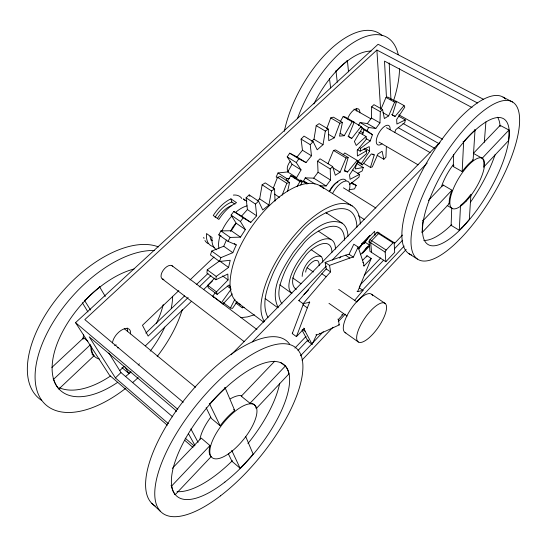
<?xml version="1.0" encoding="UTF-8"?>
<svg xmlns="http://www.w3.org/2000/svg" width="547" height="547" viewBox="0 0 547 547"><rect width="100%" height="100%" fill="white"/><g stroke="black" fill="none" stroke-linecap="round" stroke-linejoin="round"><path stroke-width="0.82" d="M358.408 125.701L360.097 122.542L367.345 123.581L371.434 118.029L371.68 106.836L373.922 104.668L382.551 109.509L384.377 118.542L388.65 115.889L394.592 102.159L396.438 101.838L392.343 115.164L395.098 116.415L404.035 105.557L395.577 100.901M326.696 213.378L326.73 212.188M360.097 122.542L368.678 127.492L375.844 128.47L379.953 122.884L380.315 111.697L382.551 109.509M459.289 230.28L460.512 205.385A29.278 9.914 -59 0 0 470.933 194.247L469.326 219.388A73.346 24.895 -59 0 1 459.289 230.28L451.118 225.33L451.747 207.86M474.44 129.735L475.028 130.049L473.107 160.1A29.278 9.914 -59 0 0 462.174 171.601L453.244 166.507L453.675 154.569M386.346 146.999L385.936 157.167L383.837 159.273L377.088 155.286M305.732 272.132C305.417 266.307 319.209 253.104 319.202 265.459M462.174 171.601L463.637 141.817A73.346 24.895 -59 0 1 475.028 130.049M322.771 262.204L322.621 259.107L321.52 256.782L311.14 249.658M484.314 142.288L485.9 121.851M215.88 279.756L216.209 276.44L228.557 267.442L219.586 260.946L207.224 269.821L206.923 273.144L215.88 279.756L227.832 274.047L228.058 279.927L216.509 291.879L217.132 294.375L229.193 284.953L230.54 287.674M363.851 148.989L366.695 150.671L366.346 153.775L357.389 161.68M311.66 141.263L313.985 139.253L316.2 125.632L319.127 123.649L328.262 129.058L328.781 140.668L334.333 137.796L339.831 123.225L342.436 122.432L339.53 136.135L344.234 135.697L352.138 121.749L354.169 122.193L348.336 136.476L351.748 138.425L361.095 126.453L352.247 121.331M357.335 149.502L360.145 151.17L360.61 148.34L370.196 140.982L372.48 134.719L366.975 130.665L360.548 126.945M352.343 170.001L359.482 174.343L359.01 177.132L349.854 184.373M294.211 177.884L296.611 177.604L301.041 169.905L292.071 164.271L287.202 156.886L289.725 153.181L297.048 156.968L302.464 150.247L301.103 139.102L303.995 136.087L313.144 141.625L317.192 149.782L323.01 144.695L325.342 131.068L328.262 129.058M257.206 200.858L259.675 198.903L262.129 184.804L265.22 182.883L274.58 188.982L275.025 201.125M226.451 240.037L223.73 246.232L211.723 251.073L210.465 254.895L219.566 261.493L220.858 257.658L232.81 252.693L236.256 244.926L228.017 241.364L218.779 234.841L220.899 230.902L230.157 237.412L240.482 237.145L245.377 229.576L236.174 223.217L231.094 215.094L233.856 211.477L241.589 216.086L247.415 209.556L246.095 197.809L249.186 194.896L258.567 201.146L262.751 209.98L268.926 205.05L271.497 190.93L274.58 188.982M398.401 116.039L405.306 119.902L404.753 122.672L395.823 129.591L394.681 132.627M356.569 163.081L355.304 168.92L363.283 167.478L362.176 170.924L357.294 173.59M287.531 191.621L289.575 182.466L280.283 176.51L277.5 177.283L273.22 188.325M228.557 267.442L230.225 260.263L219.566 261.493M327.968 163.758L333.479 150.439L335.612 149.953L348.165 157.515L344.295 171.081L347.543 172.018L357.129 160.374L344.747 152.941L343.154 154.863M363.652 163.348L370.449 167.423L374.237 154.897L372.863 154.083M235.764 302.97L242.259 307.804L242.779 306.176M362.326 134.494L364.008 129.81L362.141 128.442M326.764 128.62L330.744 117.913L333.369 117.147L342.436 122.432M303.674 328.132L304.2 328.508L296.419 336.644L292.255 333.574L303.059 304.843A46.016 18.256 -55.3 0 1 303.653 303.298M296.419 336.644L307.325 307.886A46.139 18.072 -55.3 0 1 309.711 302.231L309.171 301.855M282.143 195.135L286.806 183.266L289.575 182.466M366.558 256.919L367.03 255.743L371.208 258.478L359.899 286.354A46.139 18.072 -55.3 0 1 357.56 291.613L357.054 291.264M307.701 183.792L303.523 181.139L305.253 177.85L313.704 178.144L318.053 172.25L317.581 161.167L320.022 158.801L332.658 166.561L335.338 175.266L340.09 172.189L346.06 158.028L348.165 157.515M300.788 185.077L302.101 181.973L292.925 176.141L290.71 175.751L287.346 181.515M381.122 108.826L385.997 97.421L387.864 97.113L396.438 101.838M296.611 177.604L287.681 171.929L278.013 172.968L276.16 176.934L277.541 177.823M337.855 319.147L338.361 319.503L339.243 324.925L320.125 333.615A46.139 18.072 -55.3 0 1 316.542 334.942L312.111 344.309L308.077 341.349L308.597 340.255M326.251 268.967A46.016 18.256 -55.3 0 0 321.862 273.76L298.819 300.618L303.134 303.694L326.203 276.734A46.139 18.072 -55.3 0 1 330.593 271.921L326.251 268.967L325.137 262.416L345.513 255.21A46.016 18.256 -55.3 0 1 349.061 254.293L353.813 244.208L358.135 247.032L363.358 262.799A46.139 18.072 -55.3 0 1 364.022 265.992L371.208 258.478M286.081 180.722L287.018 178.732L289.418 178.445M325.137 262.416L329.526 265.384L349.82 258.075A46.139 18.072 -55.3 0 1 353.355 257.138L358.135 247.032M351.406 182.438L356.234 185.412L354.497 188.906L349.048 189.713M223.176 302.566L230.41 307.995L234.93 299.202M366.975 130.665L368.678 127.492M228.017 241.364L230.157 237.412M340.268 121.666L343.154 116.545L345.212 117.017L354.169 122.193M287.681 171.929L292.071 164.271M296.946 186.677L299.913 181.604L302.101 181.973M220.899 230.902L231.313 230.745L236.174 223.217M374.237 154.897L371.379 153.905L362.36 164.893L361.458 163.505L369.642 151.068L369.225 146.617L360.145 151.17M301.041 169.905L296.289 162.568L298.826 158.842L306.04 162.562L311.475 155.792L310.238 144.661L313.144 141.625M237.124 301.677L232.523 308.385L230.41 307.995M358.682 248.981L360.268 246.697A19.118 7.74 -56.8 0 0 360.897 245.74L361.116 245.398A2.434 0.964 -56.8 0 1 361.765 244.543A2.728 1.08 -56.8 0 1 362.531 243.914L362.757 243.818A18.988 7.61 -57.3 0 0 363.447 243.422L365.56 242.027M214.294 297.616L212.81 296.118L215.224 292.741M232.366 293.889L222.944 304.118L221.487 302.641L231.21 289.035M319.475 185.816L326.142 185.959L330.518 180.018L330.217 168.955L332.658 166.561M245.377 229.576L240.427 221.514L243.196 217.863L250.82 222.397L256.659 215.812L255.47 204.086L246.095 197.809M338.361 319.503A46.139 18.072 -55.3 0 0 342.367 314.997L343.666 313.445M354.449 300.597L363.01 290.402L359.222 287.831M174.691 494.139L175.231 494.625L211.265 456.506M256.181 408.664L288.919 373.895A84.812 32.738 -51 0 0 285.322 366.039L280.584 362.429M301.992 360.152L333.007 327.209M338.278 321.615L345.301 314.156M357.006 301.718L406.175 249.507M421.976 232.721L449.272 203.607A29.278 9.914 -59 0 1 451.952 190.192L443.125 185.03L428.417 200.421M385.833 261.719L394.681 252.372L394.155 242.677L378.059 232.427A1.682 0.656 -57.2 0 0 376.917 232.557L370.046 239.661A1.689 0.663 -57 0 0 369.068 241.719L369.977 251.388L385.833 261.719L385.163 252.119A1.703 0.636 -56.9 0 1 386.168 250.047L393.04 242.834A1.696 0.629 -57.2 0 1 394.155 242.677M300.467 355.844L311.599 344.063M312.775 342.819L323.318 331.653M362.572 290.101L404.171 246.061M297.985 350.483L307.975 339.96M360.268 284.837L383.768 260.064M394.346 248.919L402.571 240.242M175.231 494.625A84.812 32.738 -51 0 1 171.546 486.105L209.966 445.566L201.228 438.099L172.298 468.362M274.751 361.177L241.268 396.213L250.047 403.269L285.322 366.039M421.778 231.88L422.325 232.222A73.346 24.895 -59 0 1 423.132 220.605L451.952 190.192M508.949 130.042A73.346 24.895 -59 0 1 508.484 140.723L483.527 167.225A29.278 9.914 -59 0 0 482.194 158.281L508.949 130.042L500.156 125.366L473.374 153.379A29.128 10.147 -59.1 0 1 473.668 153.673M294.922 348.09L306.088 336.357M364.288 275.203L380.753 257.904M394.271 243.695L402.503 235.046M292.255 333.574L292.741 333.068M362.545 260.406L367.03 255.743M360.391 254.697L369.587 245.165M369.546 245.959L362.545 253.213L364.965 249.76A19.172 7.658 -56.8 0 0 365.594 248.803L365.813 248.461A2.441 0.95 -56.8 0 1 366.469 247.6A2.735 1.067 -56.8 0 1 367.228 246.97L367.461 246.868A19.042 7.528 -57.2 0 0 368.145 246.471L369.471 245.603M357.786 248.694L374.674 231.278L375.01 235.244M358.757 248.468L361.136 246.013M362.921 244.174L364.699 242.335M364.275 243.518L365.437 242.314M217.132 294.375L208.332 287.79L207.682 285.288L214.595 278.184M303.995 294.594L308.74 289.732M339.584 258.102L340.774 256.885M252.256 341.848L326.285 266.177M332.261 260.071L427.186 163.047M231.169 354.736L439.966 142.323M119.697 370.661L123.991 366.511M145.475 345.752L191.498 301.274M203.778 289.411L212.366 281.11M168.387 423.665L115.41 377.922L120.955 372.555L108.812 352.952M188.141 297.575L148.134 336.09L142.459 325.294L178.848 290.58M199.224 286.915L210.916 275.654M145.823 333.123L184.592 295.906M196.284 284.686L207.976 273.466M189.953 279.989L214.007 257.035M255.47 204.086L258.567 201.146M58.481 388.541L58.932 388.951L93.913 355.865A31.172 16.478 -48.7 0 1 90.911 345.916M58.932 388.951A78.118 41.394 -48.6 0 1 53.551 379.317L90.494 344.651M51.849 367.454L83.718 337.759L87.869 341.301M477.504 102.98L376.897 50.044L84.812 319.605L183.252 402.271M167.3 425.231L109.503 375.228L75.548 322.641L378.1 44.273L483.719 99.438M358.784 132.285L366.025 136.504L356.227 145.488L354.394 141.461L362.387 128.019L361.095 126.453M366.695 150.671L357.403 156.018L357.232 150.384L366.49 138.986L366.025 136.504M359.482 174.343L350.087 179.307L349.526 174.862L358.087 161.844L357.129 160.374M405.306 119.902L396.903 124.025L396.664 119.478L404.787 107.13L404.035 105.557M254.355 314.819L247.367 316.918L240.83 317.65M370.449 167.423L372.295 166.924L377.936 153.967L382.1 151.245L383.837 159.273M242.259 307.804L244.174 307.305M303.134 303.694L309.711 302.231M357.56 291.613L363.01 290.402M298.819 300.618L299.599 300.453M296.248 289.595C286.327 281.739 299.182 264.064 304.85 256.488C309.766 248.653 331.044 233.911 332.015 252.249M350.976 183.279L356.234 185.412M240.776 304.576C230.964 300.474 229.275 288.009 230.314 278.669C232.16 261.316 239.853 245.124 249.145 230.56C259.059 215.463 271.38 201.624 286.614 191.737C296.426 185.618 309.759 179.662 320.768 186.103L352.2 205.925C358.176 209.781 360.124 217.378 360.336 224.072M218.779 234.841L221.056 235.832M335.496 249.193C334.955 228.379 310.71 243.661 304.802 252.68C298.908 259.442 294.012 267.168 290.977 275.64C289.288 281.151 286.813 289.062 291.934 293.493M503.055 97.12L512.56 102.022M303.523 181.139L308.023 183.464M472.034 107.54L384.507 61.114L386.469 97.653M346.921 60.553L347.427 60.826L348.528 71.855M385.997 97.421L394.592 102.159M335.516 70.973L336.015 71.254L337.28 82.221M463.056 141.488L463.637 141.817M473.374 153.379L482.194 158.281M398.886 114.829L442.612 139.239M391.584 114.446L395.098 116.415M472.553 159.786L473.107 160.1M402.954 123.396L439.275 143.806M382.982 112.703L388.65 115.889M371.68 106.836L380.315 111.697M398.195 127.67L434.537 148.237M371.434 118.029L379.953 122.884M353.923 109.147L370.934 118.849M386.469 127.704L430.106 152.586M367.345 123.581L375.844 128.47M343.154 116.545L352.138 121.749M364.008 129.81L372.48 134.719M360.548 131.362L363.495 133.078M378.996 142.09L418.099 164.832M330.744 117.913L339.831 123.225M365.984 138.521L370.196 140.982M348.07 136.265L351.748 138.425M340.118 133.27L344.234 135.697M364.781 148.196L369.642 151.068M359.201 147.505L360.61 148.34M448.725 203.279L449.272 203.607M316.2 125.632L325.342 131.068M328.802 134.507L334.333 137.796M447.2 205.501L452.246 208.503M357.321 161.016L361.458 163.505M357.54 161.994L362.36 164.893M356.288 163.259L363.283 167.478M333.479 150.439L346.06 158.028M313.985 139.253L323.01 144.695M301.103 139.102L310.238 144.661M344.637 170.24L347.543 172.018M422.578 220.263L423.132 220.605M333.178 167.943L340.09 172.189M302.464 150.247L311.475 155.792M317.581 161.167L330.217 168.955M297.048 156.968L306.04 162.562M289.725 153.181L298.826 158.842M343.413 187.826L375.892 208.051M318.053 172.25L330.518 180.018M352.2 205.925C342.798 200.414 331.386 205.337 322.819 210.335C308.508 219.073 296.802 231.484 286.854 244.858C276.803 258.628 268.427 273.835 263.681 290.272C261.056 300.385 258.765 312.159 264.372 321.657M287.202 156.886L296.289 162.568M313.704 178.144L326.142 185.959M305.253 177.85L315.024 184.018M320.891 256.235C310.915 254.656 302.546 267.298 302.163 276.399M358.49 215.819L364.234 219.456M306.908 184.004L300.631 180.018L302.108 181.467M290.71 175.751L299.913 181.604M376.917 232.557L393.04 242.834M408.671 253.507L417.423 259.087M278.013 172.968L287.018 178.732M277.5 177.283L286.806 183.266M370.046 239.661L386.168 250.047M325.971 212.674L342.244 223.176C346.415 226.068 347.803 231.47 348.001 236.277M369.068 241.719L385.163 252.119M364.897 242.102L369.834 245.302M262.129 184.804L271.497 190.93M274.526 194.123L279.483 197.371M320.768 186.103L323.776 188.592M318.279 231.101L330.928 239.449M362.832 262.451L363.358 262.799M349.061 254.293L353.355 257.138M363.495 265.644L364.022 265.992M345.513 255.21L349.82 258.075M259.675 198.903L268.926 205.05M342.244 223.176C322.962 215.217 303.975 238.936 293.233 252.399C283.298 267.886 268.987 289.301 278.232 307.742M246.895 201.289L243.422 198.951A28.471 14.79 -55.1 0 1 244.83 200.421M247.415 209.556L256.659 215.812M230.923 198.862L236.55 202.67A28.574 14.66 -55.1 0 0 218.868 219.429L213.255 215.518A28.471 14.79 -55.1 0 1 230.923 198.862L231.853 202.021L234.998 204.154M359.386 286.006L359.899 286.354M371.714 294.341L385.177 303.455A23.487 8.15 -55.3 0 1 370.264 336.733A23.487 8.15 -55.3 0 1 359.379 327.66A23.487 8.15 -55.3 0 1 385.177 303.455M241.589 216.086L250.82 222.397M233.856 211.477L243.196 217.863M321.862 273.76L326.203 276.734M231.094 215.094L240.427 221.514M307.086 267.661L313.404 272.009M338.689 289.404L356.945 301.965M231.313 230.745L240.482 237.145M292.652 277.883L301.035 283.756M328.966 303.339L347.119 316.063M341.861 314.641L342.367 314.997M234.301 243.545L236.256 244.926M338.743 324.569L339.243 324.925M279.736 284.796L291.448 293.124M345.082 332.555L358.34 341.998M223.73 246.232L232.81 252.693M303.059 304.843L307.325 307.886M214.602 247.702L212.906 246.485A28.471 14.79 -55.1 0 1 206.506 233.555L212.045 237.501A28.574 14.66 -55.1 0 0 216.783 249.794M211.723 251.073L220.858 257.658M319.619 333.246L320.125 333.615M316.029 334.573L316.542 334.942M265.151 298.566L277.479 307.53M302.648 329.506L305.24 331.393L312.111 344.309M222.608 275.934L228.058 279.927M207.224 269.821L216.209 276.44M227.183 286.06L230.54 288.536M237.138 302.429L263.722 322.183M207.682 285.288L216.509 291.879M212.81 296.118L221.487 302.641M171.902 265.637L256.94 329.533M162.473 279.052L244.283 341.69M99.39 286.478L105.291 296.467M224.619 387.481L225.2 387.953L234.718 410.489A33.825 13.025 -51 0 0 220.174 425.785L211.32 418.387L206.157 407.672M233.603 409.58L234.718 410.489M124.244 328.672L195.505 387.283M84.375 300.194L90.563 310.033M209.275 403.324L220.174 425.785M75.548 322.641L177.843 409.375M121.974 367.598L128.942 373.533A78.118 41.394 -48.6 0 0 130.603 372.083M245.699 436.513L253.124 454.113A84.812 32.738 -51 0 1 240.106 468.239L231.99 461.326L228.359 453.791M120.955 372.555L172.688 416.848M92.081 354.292L93.913 355.865M210.445 456.191L210.985 456.656A33.825 13.025 -51 0 1 209.966 445.566M185.187 438.168L194.233 445.976M184.64 440.232L192.988 447.453M53.093 378.9L53.551 379.317M170.999 485.613L171.546 486.105M151.717 503.267L160.579 511.507M282.006 303.893C275.339 294.477 280.809 281.801 284.556 272.29C289.042 262.41 295.12 253.275 302.341 245.179C310.368 232.865 343.769 212.284 344.61 240.208M267.982 317.554C260.693 303.298 267.709 286.498 273.261 272.919C280.085 258.184 289.336 244.584 300.426 232.728C311.571 217.125 355.235 190.342 356.972 227.183M115.41 377.922L89.236 336.849L175.519 410.175L176.325 411.645M82.33 302.723L87.964 311.94M124.976 366.975L128.942 373.533M188.476 433.689L194.951 445.449M301.999 330.039L308.077 341.349M190.855 428.91L198.096 442.332M249.186 194.896L249.904 196.38M231.716 450.359L240.106 468.239M329.526 265.384L330.593 271.921M329.492 78.645L330.648 87.93M371.584 252.434L370.695 242.772A1.689 0.656 -57 0 1 371.68 240.714L378.551 233.603A1.682 0.656 -57.2 0 1 379.686 233.466M376.897 50.044L380.609 109.516M389.177 62.98L390.941 99.622M217.713 217.993A19.829 10.29 -55.1 0 1 231.894 205.528M218.923 248.215A28.697 14.495 -55.1 0 1 219.997 236.01M221.897 230.978A28.697 14.495 -55.1 0 1 231.778 216.086M235.764 212.243A28.697 14.495 -55.1 0 1 247.039 205.87M230.595 231.388A13.99 7.063 -55.1 0 1 235.887 223.326M212.051 240.714A23.911 12.424 -55.1 0 1 210 236.277M215.094 217.282A23.911 12.424 -55.1 0 1 231.853 202.021M233.33 195.088A28.41 14.865 -55.1 0 1 241.849 198.534M208.263 243.675A28.41 14.865 -55.1 0 1 204.934 240.475M204.024 238.451A28.41 14.865 -55.1 0 1 203.71 237.323M211.99 240.386A23.863 12.485 -55.1 0 1 210.773 239.894M345.861 332.911A23.295 8.458 -55.3 0 1 352.029 307.482A23.295 8.458 -55.3 0 1 372.719 295.729M288.501 171.423A7.569 3.747 -58.3 0 1 290.279 161.317M411.501 254.916A91.342 31.931 -59.1 0 1 429.279 158.322A91.342 31.931 -59.1 0 1 505.558 99.123M497.606 117.222A72.97 25.477 -59.1 0 1 500.115 126.391M495.179 154.473A72.97 25.477 -59.1 0 1 470.413 202.24M451.548 224.721A72.97 25.477 -59.1 0 1 423.809 240.393M500.156 125.366A72.977 25.463 -59.1 0 1 500.211 125.954M451.747 224.728A72.977 25.463 -59.1 0 1 451.118 225.33M441.532 186.5A29.114 10.167 -59.1 0 1 453.34 164.654M442.762 186.014A29.128 10.147 -59.1 0 1 443.125 185.03M453.244 166.507A29.128 10.147 -59.1 0 1 453.907 165.611M284.331 131.301A84.997 40.813 -60.7 0 1 328.077 51.616A84.997 40.813 -60.7 0 1 381.991 35.405M297.424 118.747A85.414 40.28 -60.6 0 1 353.13 42.728A85.414 40.28 -60.6 0 1 398.257 54.686M399.536 68.703A85.414 40.28 -60.6 0 1 393.512 100.846M313.869 103.964A68.245 32.143 -60.6 0 1 371.098 51.103M336.015 71.254A68.238 32.15 -60.6 0 1 347.427 60.826M329.185 191.566A11.658 5.203 -57.9 0 1 338.005 181.857M382.038 143.765A11.131 4.793 -60 0 1 376.309 140.312A11.131 4.793 -60 0 1 383.987 126.795A11.131 4.793 -60 0 1 390.1 129.577M329.786 191.238A15.569 6.913 -57.9 0 1 345.991 180.503M332.761 193.112A15.596 6.872 -57.9 0 1 345.56 181.05A15.596 6.872 -57.9 0 1 349.068 190.93M41.476 400.281A97.284 52.512 -48.4 0 1 55.213 300.508A97.284 52.512 -48.4 0 1 158.486 246.916M182.301 309.581A97.817 51.897 -48.6 0 1 157.174 356.528M138.124 377.621A97.817 51.897 -48.6 0 1 132.648 382.592M125.844 388.213A97.817 51.897 -48.6 0 1 36.711 361.793A97.817 51.897 -48.6 0 1 154.473 250.533M163.232 304.59A77.695 41.88 -48.4 0 1 156.38 323.352M110.46 376.035A77.695 41.88 -48.4 0 1 59.527 387.837M172.62 296.276A78.125 41.387 -48.6 0 1 171.218 308.255M164.777 327.092A78.125 41.387 -48.6 0 1 150.186 351.153M139.396 363.817A78.125 41.387 -48.6 0 1 138.234 365.013M131.089 371.837A78.125 41.387 -48.6 0 1 125.578 376.493M117.708 382.312A78.125 41.387 -48.6 0 1 52.69 360.384A78.125 41.387 -48.6 0 1 134.063 269.001M84.86 300.597A78.118 41.394 -48.6 0 1 99.882 286.874M82.987 339.167A30.994 16.683 -48.5 0 1 83.65 334.798M99.335 358.982A31.186 16.465 -48.7 0 1 91.629 347.304M83.609 338.689A31.008 16.67 -48.5 0 1 83.718 337.759M155.225 506.002A105.592 41.962 -50.8 0 1 188.612 394.585A105.592 41.962 -50.8 0 1 289.493 343.947M279.695 383.256A84.313 33.449 -50.8 0 1 247.941 443.514M232.454 460.642A84.313 33.449 -50.8 0 1 177.064 491.644M209.857 403.802A84.812 32.738 -51 0 1 225.2 387.953M199.942 439.214A33.613 13.333 -50.8 0 1 210.766 417.176M230.362 398.825A33.613 13.333 -50.8 0 1 241.425 395.577M250.047 403.269A33.825 13.025 -51 0 1 256.064 408.041M241.268 396.213A33.634 13.306 -50.9 0 1 241.897 396.24M163.881 279.346A8.226 4.397 -51.9 0 1 163.177 270.314A8.226 4.397 -51.9 0 1 172.811 266.512M356.466 108.586A10.345 4.827 -60.5 0 1 356.822 111.096M347.53 119.014A10.359 4.8 -60.4 0 1 355.119 109.174A10.359 4.8 -60.4 0 1 359.871 112.832M127.136 327.954A11.836 6.208 -48.7 0 1 127.485 331.461M116.231 344.938A11.836 6.208 -48.7 0 1 114.569 345.41M112.443 342.894A11.863 6.181 -48.8 0 1 122.658 329.492A11.863 6.181 -48.8 0 1 130.459 333.909M118.343 347.707A11.863 6.181 -48.8 0 1 117.53 347.899M305.24 331.393A46.139 18.072 -55.3 0 1 304.2 328.508M366.763 239.935L366.545 240.283A2.776 1.101 -57 0 1 365.854 241.179L365.813 241.206A2.475 0.985 -57 0 1 365.123 241.753L364.883 241.883A18.803 7.371 -56.5 0 0 364.186 242.28L361.553 244.03L369.847 235.483L367.399 238.964A18.673 7.255 -57 0 0 366.763 239.935M459.514 239.6A91.828 31.186 -59 0 0 515 103.992A91.828 31.186 -59 0 0 421.402 198.67A91.828 31.186 -59 0 0 459.514 239.6M462.01 227.887A73.353 24.875 -59 0 0 505.271 120.039A73.353 24.875 -59 0 0 430.386 197.139A73.353 24.875 -59 0 0 462.01 227.887M466.345 200.975A29.285 9.901 -58.9 0 0 482.591 158.432A29.285 9.901 -58.9 0 0 452.622 190.554A29.285 9.901 -58.9 0 0 466.345 200.975M220.427 495.883A106.241 41.046 -51 0 0 296.85 348.671A106.241 41.046 -51 0 0 169.29 446.14A106.241 41.046 -51 0 0 220.427 495.883M224.906 482.044A84.826 32.717 -51 0 0 284.317 364.965A84.826 32.717 -51 0 0 182.322 444.602A84.826 32.717 -51 0 0 224.906 482.044M229.836 452.848A33.839 13.005 -51 0 0 255.346 405.683A33.839 13.005 -51 0 0 214.992 435.48A33.839 13.005 -51 0 0 229.836 452.848"/></g></svg>
